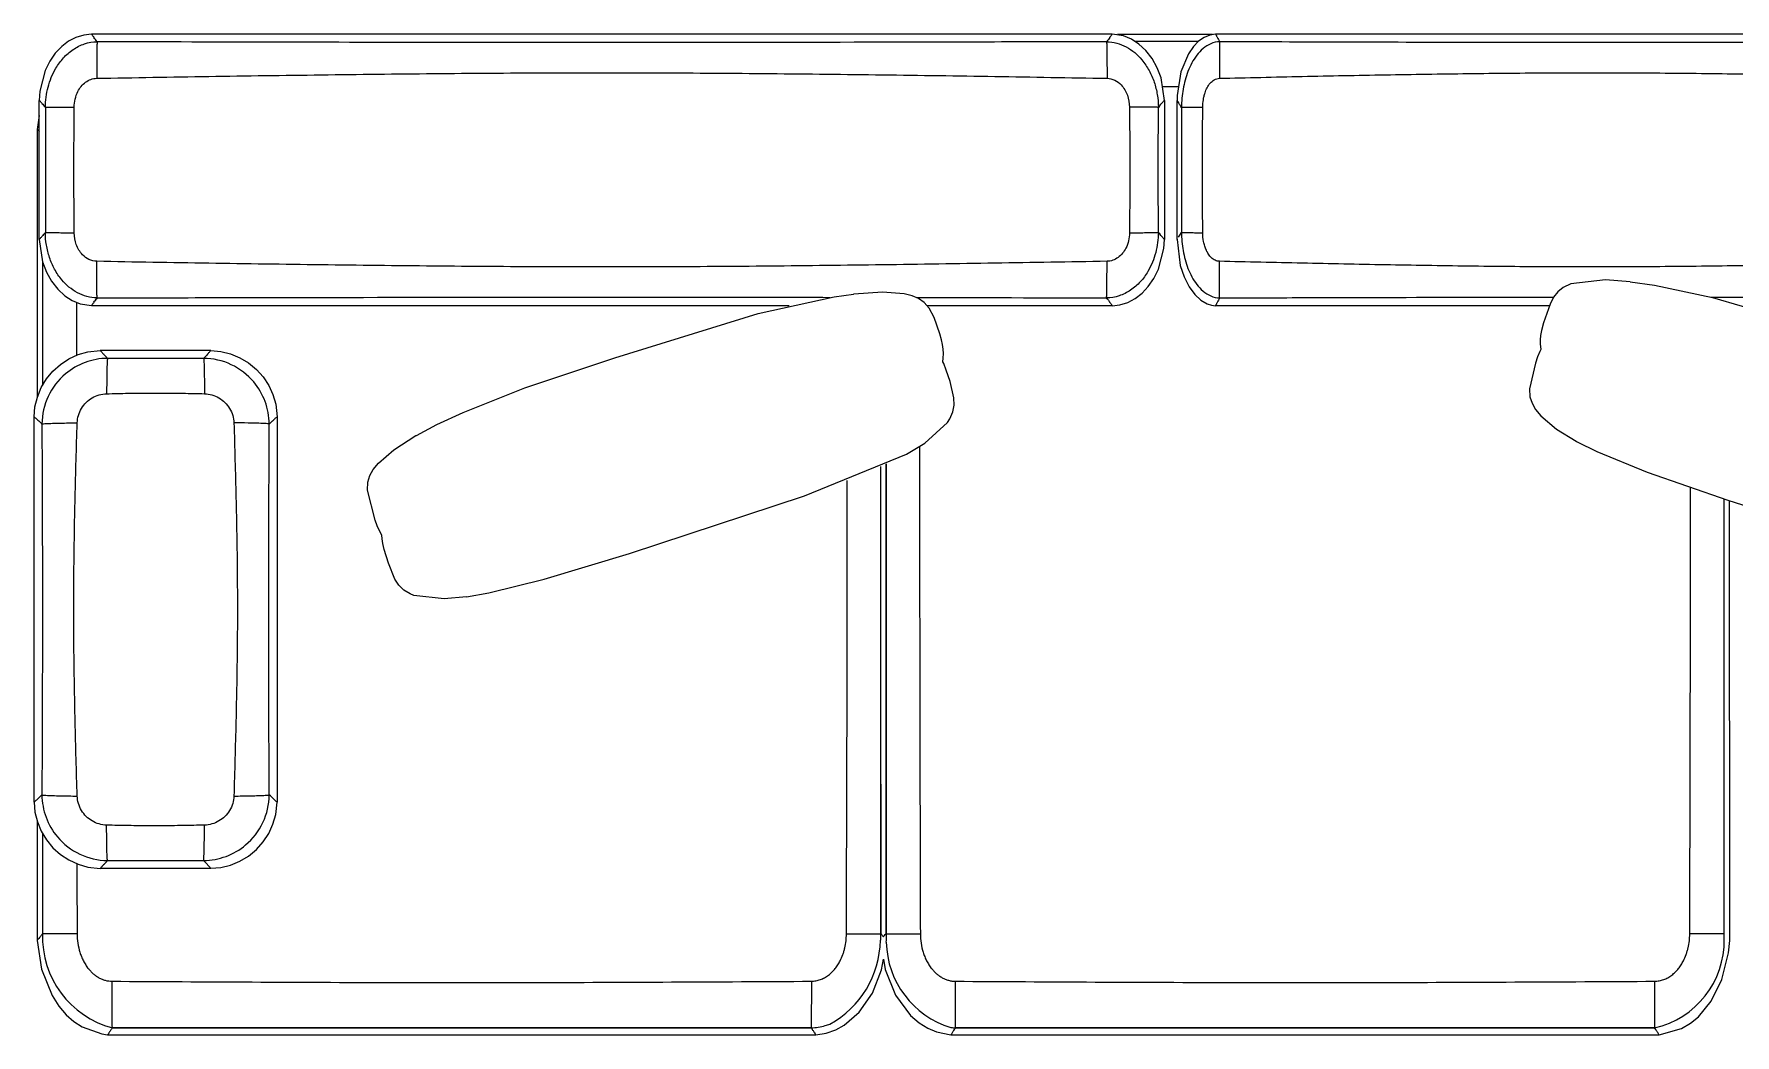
# Model space of a CAD drawing. Header units: millimetres. Extents: x 20383 to 33325, y -327 to 923.
# Drawn here: x 20383 to 22179, y -160 to 896 of the extents above; entities that cross this region are included whole.
import ezdxf

# ---------------------------------------------------------------- set-up
doc = ezdxf.new("R2010")
doc.units = ezdxf.units.MM

msp = doc.modelspace()

# ---------------------------------------------------------------- linework, layer by layer
for p, q in [((20412.4, 882.8), (20405.7, 875.8)), ((20419.7, 888.4), (20412.4, 882.8)), ((20427.5, 892.5), (20419.7, 888.4)), ((20435.7, 895), (20427.5, 892.5)), ((20444, 896), (20435.7, 895)), ((21521.6, 896), (20444, 896)), ((21533.7, 894.1), (21521.6, 896)), ((21627.5, 895.5), (21527.3, 895.4)), ((21541.9, 890.7), (21533.7, 894.1)), ((21549.9, 885.5), (21541.9, 890.7)), ((21557.3, 878.7), (21549.9, 885.5)), ((21607.4, 882.7), (21602.2, 875.1)), ((21612.9, 888.4), (21607.4, 882.7)), ((21618.7, 892.5), (21612.9, 888.4)), ((21624.7, 895), (21618.7, 892.5)), ((21630.8, 896), (21624.7, 895)), ((22426.9, 896), (21630.8, 896)), ((20399.9, 867.4), (20395.1, 857.7)), ((20405.7, 875.8), (20399.9, 867.4)), ((21563.8, 870.3), (21557.3, 878.7)), ((21569.2, 860.5), (21563.8, 870.3)), ((21602.2, 875.1), (21594.3, 856)), ((20395.1, 857.7), (20389.4, 835.6)), ((21573.3, 849.7), (21569.2, 860.5)), ((21576.8, 826), (21573.3, 849.7)), ((21594.3, 856), (21590.2, 831)), ((20389.4, 835.6), (20388.8, 826)), ((21590.2, 831), (21590.1, 826)), ((20388.8, 810), (20386.7, 797.8)), ((20388.8, 679.3), (20388.8, 826)), ((21576.8, 826), (21576.8, 679.3)), ((21590.1, 679.3), (21590.1, 826)), ((20386.6, 795.7), (20386.5, 512.2)), ((20386.7, 797.8), (20386.6, 795.7)), ((21591.6, 681.6), (21593, 683.8)), ((21593, 683.8), (21594.8, 686.7)), ((20388.8, 679.3), (20392.3, 655.7)), ((21570.4, 647.7), (21576.1, 669.7)), ((21576.1, 669.7), (21576.8, 679.3)), ((21590.1, 679.4), (21590.5, 680)), ((21590.1, 679.3), (21590.1, 679.4)), ((21590.1, 679.3), (21593.6, 651.8)), ((20392.3, 655.7), (20396.4, 644.8)), ((21565.6, 638), (21570.4, 647.7)), ((21593.6, 651.8), (21597.6, 639.6)), ((20396.4, 644.8), (20401.8, 635)), ((20401.8, 635), (20408.3, 626.6)), ((21553.2, 622.5), (21559.8, 629.6)), ((21559.8, 629.6), (21565.6, 638)), ((21597.6, 639.6), (21602.8, 629.2)), ((21602.8, 629.2), (21608.8, 621)), ((22005.8, 632.4), (21997.9, 628.6)), ((22042.4, 636.5), (22005.8, 632.4)), ((22068.5, 634.6), (22042.4, 636.5)), ((22068.5, 634.6), (22094.4, 630.9)), ((22094.4, 630.9), (22155.5, 617.8)), ((20408.3, 626.6), (20415.6, 619.8)), ((20415.6, 619.8), (20423.6, 614.7)), ((20423.6, 614.7), (20431.9, 611.3)), ((20431.9, 611.3), (20444, 609.4)), ((21147.8, 601.1), (21228.2, 618.8)), ((21228.2, 618.8), (21248.6, 621.6)), ((21248.9, 621.6), (21248.6, 621.6)), ((21279.2, 623.6), (21248.9, 621.6)), ((21301.9, 621.8), (21279.2, 623.6)), ((21310.4, 619.7), (21301.9, 621.8)), ((21317.2, 616.7), (21310.4, 619.7)), ((21323.1, 612.6), (21317.2, 616.7)), ((21328.3, 606.6), (21323.1, 612.6)), ((21529.9, 610.3), (21538.1, 612.8)), ((21538.1, 612.8), (21545.9, 616.9)), ((21545.9, 616.9), (21553.2, 622.5)), ((21608.8, 621), (21615.4, 615)), ((21615.4, 615), (21621.9, 611.3)), ((21621.9, 611.3), (21626.5, 609.9)), ((21984, 610.9), (21977.1, 591.1)), ((21987.8, 618.2), (21984, 610.9)), ((21992.3, 623.9), (21987.8, 618.2)), ((21997.9, 628.6), (21992.3, 623.9)), ((22155.5, 617.8), (22230.5, 596.2)), ((21180.4, 609.3), (20444, 609.3)), ((20996.6, 554.4), (21147.8, 601.1)), ((21521.6, 609.3), (21326.2, 609.3)), ((21333.6, 596.9), (21328.3, 606.6)), ((21339.6, 579.4), (21333.6, 596.9)), ((21521.6, 609.3), (21529.9, 610.3)), ((21626.5, 609.9), (21630.8, 609.3)), ((21983.3, 609.3), (21630.8, 609.3)), ((21341.3, 573.4), (21339.6, 579.4)), ((21974, 577.9), (21973.6, 573.2)), ((21975, 583.2), (21974, 577.9)), ((21977.1, 591.1), (21975, 583.2)), ((20420, 553.1), (20429.8, 557.6)), ((20429.8, 557.6), (20440, 560.5)), ((20440, 560.5), (20453.2, 562)), ((20569.9, 562), (20453.2, 562)), ((20569.9, 562), (20580.4, 561)), ((20580.4, 561), (20590.8, 558.5)), ((20590.8, 558.5), (20600.6, 554.4)), ((21342.5, 568.3), (21341.3, 573.4)), ((21343.2, 563.4), (21342.5, 568.3)), ((21343.5, 558.7), (21343.2, 563.4)), ((21343.3, 553.9), (21343.5, 558.7)), ((21973.1, 560.8), (21970.9, 555.3)), ((21974.3, 563.2), (21973.1, 560.8)), ((21973.6, 573.2), (21973.6, 568.9)), ((21973.6, 568.9), (21974.3, 563.2)), ((20396.3, 531.9), (20403.1, 540.2)), ((20403.1, 540.2), (20411.1, 547.3)), ((20411.1, 547.3), (20420, 553.1)), ((20600.6, 554.4), (20609.8, 548.9)), ((20609.8, 548.9), (20618.1, 542.1)), ((20618.1, 542.1), (20625.1, 534.1)), ((20901.6, 522.5), (20996.6, 554.4)), ((21342.8, 550.1), (21343.3, 553.9)), ((21343.8, 548.2), (21342.8, 550.1)), ((21346.5, 541.2), (21343.8, 548.2)), ((21350.5, 529.4), (21346.5, 541.2)), ((21968.6, 548.5), (21962.2, 521.4)), ((21970.9, 555.3), (21968.6, 548.5)), ((20386.7, 512.9), (20390.8, 522.8)), ((20390.8, 522.8), (20396.3, 531.9)), ((20625.1, 534.1), (20631, 525.2)), ((20631, 525.2), (20635.5, 515.4)), ((20836.4, 496.7), (20901.6, 522.5)), ((21354.6, 512), (21350.5, 529.4)), ((21962.2, 521.4), (21962.8, 513.2)), ((20384.2, 502.5), (20386.7, 512.9)), ((20635.5, 515.4), (20638.4, 505.2)), ((20638.4, 505.2), (20639.9, 492)), ((21353.5, 497.3), (21354.8, 504.4)), ((21354.8, 504.4), (21354.6, 512)), ((21962.8, 513.2), (21965, 506.3)), ((21965, 506.3), (21968.7, 499.8)), ((20383.2, 492), (20384.2, 502.5)), ((20383.2, 85.3), (20383.2, 492)), ((20639.9, 492), (20639.9, 85.3)), ((20808.7, 483.9), (20836.4, 496.7)), ((21323.8, 464.3), (21347.8, 486.1)), ((21347.8, 486.1), (21350.3, 489.9)), ((21350.3, 489.9), (21353.5, 497.3)), ((21968.7, 499.8), (21974.2, 493.1)), ((21974.2, 493.1), (21990.7, 479.1)), ((20763.1, 457.3), (20786.5, 472.2)), ((20786.5, 472.2), (20786.9, 472.4)), ((20786.9, 472.4), (20808.7, 483.9)), ((21990.7, 479.1), (22011.7, 466.2)), ((20746.8, 443.1), (20763.1, 457.3)), ((21196.8, 408.5), (21304.3, 452.7)), ((21304.3, 452.7), (21323.8, 464.3)), ((22011.7, 466.2), (22012.8, 465.7)), ((22012.8, 465.7), (22033.4, 455.4)), ((22033.4, 455.4), (22086.4, 433.7)), ((20737.9, 430), (20741.4, 436.4)), ((20741.4, 436.4), (20746.8, 443.1)), ((21276.9, 439.4), (21276.9, -50.8)), ((21283.2, -60.6), (21283.3, 442.3)), ((22086.4, 433.7), (22171.7, 404)), ((20735.2, 414.7), (20735.8, 423)), ((20743.4, 382.9), (20735.2, 414.7)), ((20735.8, 423), (20737.9, 430)), ((21012, 347.8), (21196.8, 408.5)), ((22171.7, 404), (22344, 348.6)), ((22173.7, -60.7), (22173.6, 403.4)), ((20745.7, 376.9), (20743.4, 382.9)), ((20748, 371.7), (20745.7, 376.9)), ((20750.6, 366.9), (20748, 371.7)), ((20750.9, 363.2), (20750.6, 366.9)), ((20751.6, 358.1), (20750.9, 363.2)), ((20753.1, 351.9), (20751.6, 358.1)), ((20757.5, 337.4), (20753.1, 351.9)), ((20922, 320.5), (21012, 347.8)), ((20764.3, 320.6), (20757.5, 337.4)), ((20768.5, 314.2), (20764.3, 320.6)), ((20773.6, 309.1), (20768.5, 314.2)), ((20780.3, 305), (20773.6, 309.1)), ((20839.9, 302), (20863.5, 306.1)), ((20863.5, 306.1), (20922, 320.5)), ((20784.3, 303.4), (20780.3, 305)), ((20816.2, 299.8), (20784.3, 303.4)), ((20839.9, 302), (20816.2, 299.8)), ((20383.2, 85.3), (20384.2, 74.8)), ((20384.2, 74.8), (20386.7, 64.4)), ((20635.5, 61.9), (20638.4, 72.1)), ((20638.4, 72.1), (20639.9, 85.3)), ((20386.4, 65.9), (20386.4, -51.2)), ((20386.7, 64.4), (20390.8, 54.6)), ((20390.8, 54.6), (20396.3, 45.4)), ((20631, 52.2), (20635.5, 61.9)), ((20396.3, 45.4), (20403.1, 37.1)), ((20403.1, 37.1), (20411.1, 30.1)), ((20618.1, 35.3), (20625.1, 43.2)), ((20625.1, 43.2), (20631, 52.2)), ((20411.1, 30.1), (20420, 24.2)), ((20420, 24.2), (20429.8, 19.7)), ((20429.8, 19.7), (20440, 16.8)), ((20580.4, 16.3), (20590.8, 18.8)), ((20590.8, 18.8), (20600.6, 22.9)), ((20600.6, 22.9), (20609.8, 28.4)), ((20609.8, 28.4), (20618.1, 35.3)), ((20440, 16.8), (20453.2, 15.3)), ((20569.9, 15.3), (20453.2, 15.3)), ((20569.9, 15.4), (20580.4, 16.3)), ((20386.4, -51.2), (20386.4, -60.7)), ((21276.9, -50.8), (21276.9, -60.6)), ((20386.4, -60.7), (20391.2, -91.1)), ((21283.1, -62.5), (21283.2, -60.6)), ((22172.5, -73.9), (22173.7, -60.7)), ((21278.2, -91.6), (21280.1, -80.4)), ((21280.1, -80.4), (21281.8, -91.3)), ((22165.4, -102.1), (22172.5, -73.9)), ((20391.2, -91.1), (20402.3, -118.7)), ((21268.4, -116.5), (21278.2, -91.6)), ((21281.8, -91.3), (21292.9, -118.6)), ((22154.2, -124.9), (22165.4, -102.1)), ((20402.3, -118.7), (20409.5, -130.2)), ((21254.6, -136.5), (21268.4, -116.5)), ((21292.9, -118.6), (21308.8, -139.9)), ((22140.7, -141.5), (22154.2, -124.9)), ((20409.5, -130.2), (20417.2, -139.2)), ((20417.2, -139.2), (20425.4, -146.4)), ((21238.7, -150.2), (21254.6, -136.5)), ((21308.8, -139.9), (21317.7, -147.6)), ((22132.4, -148), (22140.7, -141.5)), ((20425.4, -146.4), (20434.2, -151.9)), ((20434.2, -151.9), (20454.9, -159.4)), ((20454.9, -159.4), (20460.8, -160.5)), ((20460.8, -160.5), (21202.4, -160.4)), ((21202.4, -160.4), (21208.8, -160.4)), ((21208.8, -160.4), (21219.8, -158.5)), ((21219.8, -158.5), (21229.8, -155)), ((21229.8, -155), (21238.7, -150.2)), ((21317.7, -147.6), (21326.9, -153.4)), ((21326.9, -153.4), (21336.1, -157.2)), ((21336.1, -157.2), (21351.3, -160.4)), ((21351.3, -160.4), (22092.8, -160.5)), ((22092.8, -160.5), (22099.3, -160.5)), ((22099.3, -160.5), (22122.7, -153.5)), ((22122.7, -153.5), (22132.4, -148))]:
    msp.add_line(p, q)
for centre, radius, start, end in [((20491.5, -56.9), 99.4, 178.1594, 255.087), ((21174, -58.9), 102.9, 298.7627, 359.0535), ((21379, -60.7), 95.9, 181.0752, 253.2107), ((22073.6, -60.9), 94.4, 282.6696, 0.9376)]:
    msp.add_arc(centre, radius, start, end)
for points, knots in [([(20395.2, 818.6), (20395.3, 825.8), (20397.1, 840.2), (20404.3, 857.9), (20413.9, 871.1), (20424.1, 880.1), (20436.4, 886.3), (20445.3, 887.8), (20449.8, 887.9)], [0, 0, 0, 0, 0.2222222, 0.4444444, 0.5833333, 0.7222222, 0.8611111, 0.9999999, 0.9999999, 0.9999999, 0.9999999]), ([(20444, 895.9), (20444, 896), (20443.9, 896), (20444.2, 895.7), (20444.7, 894.9), (20445.4, 893.9), (20446.1, 893), (20446.4, 892.5), (20446.5, 892.4)], [0.5, 0.5, 0.5, 0.5, 0.5625, 0.625, 0.6875, 0.75, 0.8125, 0.8236269, 0.8236269, 0.8236269, 0.8236269]), ([(20449.8, 887.9), (20449.8, 887.6), (20449.7, 886.8), (20449.7, 884.2), (20449.6, 879.1), (20449.5, 870.6), (20449.4, 860.4), (20449.4, 853), (20449.4, 849.3)], [0, 0, 0, 0, 0.1, 0.2, 0.4, 0.6, 0.8, 1, 1, 1, 1]), ([(21515.8, 887.9), (21476.3, 887.8), (21397.3, 887.6), (21239.4, 887.2), (21042, 887), (20765.6, 887.1), (20568.2, 887.5), (20449.8, 887.9)], [0, 0, 0, 0, 0.111111, 0.222222, 0.444444, 0.666667, 1, 1, 1, 1]), ([(21515.8, 887.9), (21519.4, 887.8), (21526.5, 886.8), (21536.7, 882.8), (21545.6, 876.7), (21553.9, 868.3), (21561, 857.7), (21566.4, 845.3), (21569.6, 832.1), (21570.3, 823.1), (21570.4, 818.6)], [0.0000002, 0.0000002, 0.0000002, 0.0000002, 0.1111111, 0.2222222, 0.3333333, 0.4444444, 0.5833333, 0.7222222, 0.8611111, 1, 1, 1, 1]), ([(21515.8, 887.9), (21515.8, 887.6), (21515.8, 886.8), (21515.9, 884.2), (21516, 879.1), (21516.1, 870.6), (21516.2, 862.1), (21516.2, 854.9), (21516.2, 851.1), (21516.2, 849.3)], [0, 0, 0, 0, 0.1, 0.2, 0.4, 0.6, 0.8, 0.9, 1, 1, 1, 1]), ([(21519.1, 892.4), (21519.1, 892.5), (21519.5, 893), (21520.2, 893.9), (21520.9, 894.9), (21521.4, 895.7), (21521.6, 896), (21521.6, 896), (21521.6, 895.9)], [0.1763695, 0.1763695, 0.1763695, 0.1763695, 0.1875, 0.25, 0.3125, 0.375, 0.4375, 0.5, 0.5, 0.5, 0.5]), ([(21635.1, 887.9), (21631.9, 887.8), (21625.6, 886.3), (21617.3, 881), (21610.7, 873.8), (21605.5, 865.6), (21601.5, 856.7), (21598.5, 847.4), (21596.4, 837.9), (21595.1, 828.3), (21594.8, 821.8), (21594.8, 818.6)], [0.0000002, 0.0000002, 0.0000002, 0.0000002, 0.1111111, 0.2222222, 0.3333333, 0.4444444, 0.5555556, 0.6666667, 0.7777778, 0.8888889, 1, 1, 1, 1]), ([(21630.9, 895.9), (21630.8, 896), (21630.8, 896), (21631, 895.7), (21631.4, 894.9), (21631.9, 893.9), (21632.6, 892.7), (21633.6, 890.7), (21634.5, 889), (21635.1, 887.9)], [0.5, 0.5, 0.5, 0.5, 0.5625, 0.625, 0.6875, 0.75, 0.8125, 0.875, 1, 1, 1, 1]), ([(21635.1, 887.9), (21635.1, 887.6), (21635.1, 886.8), (21635, 884.2), (21635, 879.1), (21634.9, 870.6), (21634.9, 860.4), (21634.8, 853), (21634.8, 849.3)], [0, 0, 0, 0, 0.1, 0.2, 0.4, 0.6, 0.8, 1, 1, 1, 1]), ([(22422.5, 887.9), (22393.4, 887.8), (22335.1, 887.6), (22218.4, 887.2), (22072.6, 887), (21868.4, 887.1), (21722.6, 887.5), (21635.1, 887.9)], [0, 0, 0, 0, 0.111111, 0.222222, 0.444444, 0.666667, 1, 1, 1, 1]), ([(20425.6, 819), (20425.7, 821.8), (20426.3, 827.5), (20429, 834.9), (20432.8, 840.9), (20437.5, 845.4), (20443.1, 848.4), (20447.2, 849.2), (20449.4, 849.3)], [0, 0, 0, 0, 0.2, 0.4, 0.55, 0.7, 0.85, 1, 1, 1, 1]), ([(21516.2, 849.3), (21519, 849.2), (21524.6, 847.8), (21532.6, 841.7), (21538.4, 831.8), (21539.9, 823.2), (21539.9, 819)], [0, 0, 0, 0, 0.2, 0.4, 0.7, 1, 1, 1, 1]), ([(21617.3, 819), (21617.3, 821.5), (21617.6, 825.4), (21618.6, 830.4), (21619.8, 834.7), (21621.8, 839.4), (21624.9, 844.2), (21629.2, 848), (21632.9, 849.2), (21634.8, 849.3)], [0, 0, 0, 0, 0.2, 0.3, 0.4, 0.55, 0.7, 0.85, 1, 1, 1, 1]), ([(20391.7, 822.8), (20391.6, 822.9), (20391.1, 823.4), (20390.4, 824.2), (20389.6, 825.1), (20389, 825.7), (20388.8, 826), (20388.8, 826), (20388.8, 825.9)], [0.1742259, 0.1742259, 0.1742259, 0.1742259, 0.1875, 0.25, 0.3125, 0.375, 0.4375, 0.5, 0.5, 0.5, 0.5]), ([(20395.2, 818.6), (20395.4, 818.6), (20395.9, 818.7), (20397.7, 818.7), (20401.1, 818.8), (20406.4, 818.9), (20411.6, 819), (20415.9, 819), (20420.7, 819), (20424, 819), (20425.6, 819)], [0, 0, 0, 0, 0.1, 0.2, 0.4, 0.6, 0.7, 0.8, 0.9, 1, 1, 1, 1]), ([(20395.2, 818.6), (20395.2, 804), (20395.3, 782), (20395.3, 752.7), (20395.3, 730.7), (20395.3, 712.4), (20395.2, 699.5), (20395.2, 693.1), (20395.2, 689.5), (20395.2, 687.6), (20395.2, 686.7)], [0, 0, 0, 0, 0.333333, 0.5, 0.666667, 0.833333, 0.916667, 0.958333, 0.979167, 1, 1, 1, 1]), ([(20425.6, 686.3), (20425.6, 689.4), (20425.6, 695.8), (20425.5, 708.4), (20425.4, 724.2), (20425.3, 743.2), (20425.3, 762.1), (20425.4, 781.1), (20425.5, 796.9), (20425.6, 809.6), (20425.6, 815.9), (20425.6, 819)], [0, 0, 0, 0, 0.071429, 0.142857, 0.285714, 0.428571, 0.571429, 0.714286, 0.857143, 0.928571, 1, 1, 1, 1]), ([(21570.4, 818.6), (21570.2, 818.6), (21569.6, 818.7), (21567.9, 818.7), (21564.5, 818.8), (21558.2, 818.9), (21549.8, 819), (21543.3, 819), (21539.9, 819)], [0, 0, 0, 0, 0.1, 0.2, 0.4, 0.6, 0.8, 1, 1, 1, 1]), ([(21539.9, 819), (21540, 815.9), (21540, 809.6), (21540.1, 796.9), (21540.2, 781.1), (21540.3, 762.2), (21540.3, 743.2), (21540.2, 724.2), (21540.1, 708.4), (21540, 695.8), (21540, 689.4), (21539.9, 686.3)], [0, 0, 0, 0, 0.071429, 0.142857, 0.285714, 0.428571, 0.571429, 0.714286, 0.857143, 0.928571, 1, 1, 1, 1]), ([(21576.8, 825.9), (21576.8, 826), (21576.8, 826), (21576.5, 825.7), (21576, 825.1), (21575.2, 824.2), (21574.4, 823.4), (21574, 822.9), (21573.9, 822.8)], [0.5, 0.5, 0.5, 0.5, 0.5625, 0.625, 0.6875, 0.75, 0.8125, 0.825774, 0.825774, 0.825774, 0.825774]), ([(21591.2, 824.2), (21591, 824.5), (21590.7, 825.1), (21590.3, 825.7), (21590, 826), (21590.1, 826), (21590.1, 825.9)], [0.255161, 0.255161, 0.255161, 0.255161, 0.3125, 0.375, 0.4375, 0.5, 0.5, 0.5, 0.5]), ([(21594.8, 818.6), (21594.1, 819.8), (21593.1, 821.3), (21592, 823.1), (21591.5, 823.8), (21591.3, 824.2)], [0.0000001, 0.0000001, 0.0000001, 0.0000001, 0.125, 0.1875, 0.25, 0.25, 0.25, 0.25]), ([(21594.8, 818.6), (21595, 818.6), (21595.4, 818.7), (21596.3, 818.7), (21597.7, 818.8), (21599.5, 818.8), (21601.8, 818.9), (21604.4, 818.9), (21607.2, 819), (21610.2, 819), (21613.6, 819), (21616, 819), (21617.3, 819)], [0, 0, 0, 0, 0.1111111, 0.2222222, 0.3333333, 0.4444444, 0.5555556, 0.6666667, 0.75, 0.8333333, 0.9166667, 1, 1, 1, 1]), ([(21617.3, 686.3), (21617.3, 688.7), (21617.2, 693.7), (21617.2, 703.5), (21617.1, 715.8), (21617.1, 730.5), (21617.1, 745.3), (21617.1, 760), (21617.1, 774.8), (21617.1, 789.5), (21617.2, 801.8), (21617.2, 811.7), (21617.3, 816.6), (21617.3, 819)], [0, 0, 0, 0, 0.055556, 0.111111, 0.222222, 0.333333, 0.444444, 0.555556, 0.666667, 0.777778, 0.888889, 0.944444, 1, 1, 1, 1]), ([(20386.6, 795.7), (20386.6, 795.8), (20386.9, 795.4), (20387.9, 794.3), (20388.7, 793.2)], [0.5555556, 0.5555556, 0.5555556, 0.5555556, 0.6666667, 0.8174514, 0.8174514, 0.8174514, 0.8174514]), ([(20388.8, 679.3), (20388.8, 679.3), (20388.8, 679.4), (20389, 679.6), (20389.6, 680.3), (20390.4, 681.1), (20391.2, 682), (20391.6, 682.5), (20391.7, 682.6)], [0.5358207, 0.5358207, 0.5358207, 0.5358207, 0.5625, 0.625, 0.6875, 0.75, 0.8125, 0.8302826, 0.8302826, 0.8302826, 0.8302826]), ([(20449.8, 617.5), (20446.2, 617.5), (20439, 618.5), (20428.9, 622.5), (20419.9, 628.7), (20411.6, 637), (20404.6, 647.6), (20399.2, 660), (20396, 673.2), (20395.2, 682.2), (20395.2, 686.7)], [0.0000001, 0.0000001, 0.0000001, 0.0000001, 0.1111111, 0.2222222, 0.3333333, 0.4444444, 0.5833333, 0.7222222, 0.8611111, 1, 1, 1, 1]), ([(20395.2, 686.7), (20395.4, 686.7), (20395.9, 686.7), (20397.2, 686.6), (20399.1, 686.6), (20402.2, 686.5), (20407.4, 686.4), (20415.7, 686.3), (20422.3, 686.3), (20425.6, 686.3)], [0.0001502, 0.0001502, 0.0001502, 0.0001502, 0.1, 0.2, 0.3, 0.4, 0.6, 0.8, 1, 1, 1, 1]), ([(20449.4, 656.1), (20446.5, 656.1), (20441, 657.5), (20433, 663.6), (20427.1, 673.5), (20425.7, 682.1), (20425.6, 686.3)], [0, 0, 0, 0, 0.2, 0.4, 0.7, 1, 1, 1, 1]), ([(21570.4, 686.7), (21570.3, 679.5), (21568.5, 665.1), (21561.3, 647.4), (21551.7, 634.2), (21541.4, 625.2), (21529.2, 619.1), (21520.3, 617.5), (21515.8, 617.5)], [0, 0, 0, 0, 0.2222222, 0.4444444, 0.5833333, 0.7222222, 0.8611111, 0.9999998, 0.9999998, 0.9999998, 0.9999998]), ([(21539.9, 686.3), (21539.9, 683.5), (21539.3, 677.8), (21536.6, 670.4), (21532.7, 664.5), (21528.1, 660), (21522.5, 656.9), (21518.3, 656.1), (21516.2, 656.1)], [0, 0, 0, 0, 0.2, 0.4, 0.55, 0.7, 0.85, 1, 1, 1, 1]), ([(21539.9, 686.3), (21541.6, 686.3), (21544.9, 686.3), (21551.2, 686.3), (21558.2, 686.4), (21564.5, 686.5), (21568.6, 686.6), (21570, 686.7), (21570.4, 686.7)], [0, 0, 0, 0, 0.1, 0.2, 0.4, 0.6, 0.8, 1, 1, 1, 1]), ([(21573.9, 682.5), (21574, 682.5), (21574.4, 682), (21575.2, 681.1), (21576, 680.3), (21576.5, 679.6), (21576.8, 679.3), (21576.8, 679.3), (21576.8, 679.4)], [0.1740669, 0.1740669, 0.1740669, 0.1740669, 0.1875, 0.25, 0.3125, 0.375, 0.4375, 0.5, 0.5, 0.5, 0.5]), ([(21594.8, 686.7), (21595, 686.7), (21595.4, 686.7), (21596.3, 686.6), (21597.7, 686.6), (21599.5, 686.5), (21601.8, 686.5), (21604.4, 686.4), (21607.2, 686.4), (21610.2, 686.3), (21613.6, 686.3), (21616, 686.3), (21617.3, 686.3)], [0, 0, 0, 0, 0.1111111, 0.2222222, 0.3333333, 0.4444444, 0.5555556, 0.6666667, 0.75, 0.8333333, 0.9166667, 1, 1, 1, 1]), ([(21594.8, 686.7), (21594.8, 683.5), (21595.1, 677), (21596.4, 667.4), (21598.5, 657.9), (21601.5, 648.6), (21605.5, 639.8), (21610.7, 631.5), (21617.3, 624.4), (21625.6, 619), (21631.9, 617.5), (21635.1, 617.5)], [0, 0, 0, 0, 0.1111111, 0.2222222, 0.3333333, 0.4444444, 0.5555556, 0.6666667, 0.7777778, 0.8888889, 0.9999998, 0.9999998, 0.9999998, 0.9999998]), ([(21634.8, 656.1), (21633.2, 656.1), (21630.9, 656.7), (21628.2, 658.3), (21625.8, 660.4), (21623.8, 662.9), (21622.2, 665.6), (21620.7, 668.4), (21619.3, 672.2), (21617.8, 678.4), (21617.3, 683.2), (21617.3, 686.3)], [0, 0, 0, 0, 0.125, 0.1875, 0.25, 0.375, 0.4375, 0.5, 0.625, 0.75, 1, 1, 1, 1]), ([(20449.8, 617.5), (20449.8, 617.7), (20449.7, 618.5), (20449.7, 621.2), (20449.6, 626.2), (20449.5, 634.7), (20449.4, 643.2), (20449.4, 650.5), (20449.4, 654.2), (20449.4, 656.1)], [0.0001339, 0.0001339, 0.0001339, 0.0001339, 0.1, 0.2, 0.4, 0.6, 0.8, 0.9, 1, 1, 1, 1]), ([(21515.8, 617.5), (21515.8, 617.7), (21515.8, 618.5), (21515.9, 621.2), (21516, 626.2), (21516.1, 634.7), (21516.2, 644.9), (21516.2, 652.3), (21516.2, 656.1)], [0, 0, 0, 0, 0.1, 0.2, 0.4, 0.6, 0.8, 1, 1, 1, 1]), ([(21635.1, 617.5), (21635.1, 617.7), (21635.1, 618.5), (21635, 621.2), (21635, 626.2), (21634.9, 634.7), (21634.9, 644.9), (21634.8, 652.3), (21634.8, 656.1)], [0, 0, 0, 0, 0.1, 0.2, 0.4, 0.6, 0.8, 1, 1, 1, 1]), ([(20428.2, 612.6), (20428.2, 609), (20428.1, 590.4), (20428.1, 571.9), (20428.1, 556.9)], [0.20948723, 0.20948723, 0.20948723, 0.20948723, 0.22222222, 0.27561674, 0.27561674, 0.27561674, 0.27561674]), ([(20446.6, 613), (20446.5, 612.9), (20446.1, 612.4), (20445.4, 611.4), (20444.7, 610.4), (20444.2, 609.7), (20444, 609.4), (20444, 609.3), (20444, 609.3)], [0.171887, 0.171887, 0.171887, 0.171887, 0.1875, 0.25, 0.3125, 0.375, 0.4375, 0.4643254, 0.4643254, 0.4643254, 0.4643254]), ([(20449.8, 617.5), (20489.3, 617.6), (20568.2, 617.8), (20726.2, 618.1), (20923.6, 618.4), (21102.6, 618.3), (21202.7, 618.1), (21223.9, 618.1)], [0, 0, 0, 0, 0.1111111, 0.2222222, 0.4444444, 0.6666667, 0.7261606, 0.7261606, 0.7261606, 0.7261606]), ([(21521.6, 609.3), (21521.6, 609.3), (21521.6, 609.4), (21521.4, 609.7), (21520.9, 610.4), (21520.2, 611.4), (21519.5, 612.3), (21519.1, 612.9), (21519.1, 612.9)], [0.5354919, 0.5354919, 0.5354919, 0.5354919, 0.5625, 0.625, 0.6875, 0.75, 0.8125, 0.8237361, 0.8237361, 0.8237361, 0.8237361]), ([(21635.1, 617.5), (21634.5, 616.3), (21633.6, 614.6), (21632.6, 612.7), (21631.9, 611.4), (21631.4, 610.4), (21631, 609.7), (21630.8, 609.4), (21630.8, 609.3), (21630.8, 609.3)], [0, 0, 0, 0, 0.125, 0.1875, 0.25, 0.3125, 0.375, 0.4375, 0.4645081, 0.4645081, 0.4645081, 0.4645081]), ([(21635.1, 617.5), (21664.3, 617.6), (21722.6, 617.8), (21839.3, 618.1), (21927.7, 618.3), (21986.9, 618.3), (21987.8, 618.3)], [0, 0, 0, 0, 0.1111111, 0.2222222, 0.4444444, 0.4479355, 0.4479355, 0.4479355, 0.4479355]), ([(22153.7, 618.2), (22155.8, 618.2), (22245.5, 618.1), (22335.1, 617.8), (22422.6, 617.5)], [0.6585679, 0.6585679, 0.6585679, 0.6585679, 0.6666667, 1, 1, 1, 1]), ([(20453.2, 561.9), (20453.2, 562), (20453.2, 562), (20453.5, 561.6), (20454.2, 560.9), (20455.1, 559.8), (20455.9, 558.9), (20456.5, 558.3), (20456.6, 558.1)], [0.5, 0.5, 0.5, 0.5, 0.5625, 0.625, 0.6875, 0.75, 0.8125, 0.831136, 0.831136, 0.831136, 0.831136]), ([(20566.5, 558.1), (20566.6, 558.3), (20567.1, 558.9), (20568, 559.8), (20568.9, 560.9), (20569.5, 561.6), (20569.9, 562), (20569.9, 562), (20569.8, 561.9)], [0.168864, 0.168864, 0.168864, 0.168864, 0.1875, 0.25, 0.3125, 0.375, 0.4375, 0.5, 0.5, 0.5, 0.5]), ([(20460.7, 553.7), (20452.7, 553.6), (20436.7, 550.7), (20413.8, 537.3), (20396.2, 514.5), (20391.6, 494.5), (20391.5, 484.4)], [0, 0, 0, 0, 0.2222222, 0.4444444, 0.7222222, 0.9999998, 0.9999998, 0.9999998, 0.9999998]), ([(20460.7, 553.7), (20460.7, 553.3), (20460.6, 552), (20460.3, 547.8), (20460.1, 540.1), (20459.9, 529), (20459.9, 520.6), (20459.8, 516.4)], [0, 0, 0, 0, 0.1111111, 0.2222222, 0.4444444, 0.7222222, 1, 1, 1, 1]), ([(20631.5, 484.4), (20631.5, 492.5), (20628.5, 508.5), (20615.2, 531.4), (20592.4, 549), (20572.4, 553.6), (20562.3, 553.7)], [0.0000002, 0.0000002, 0.0000002, 0.0000002, 0.2222222, 0.4444444, 0.7222222, 1, 1, 1, 1]), ([(20562.3, 553.7), (20562.4, 553.3), (20562.5, 552.2), (20562.7, 548.6), (20562.9, 542.6), (20563, 534.3), (20563.2, 525.4), (20563.2, 519.4), (20563.2, 516.4)], [0, 0, 0, 0, 0.1, 0.2, 0.4, 0.6, 0.8, 1, 1, 1, 1]), ([(20459.8, 516.4), (20463.7, 516.4), (20471.3, 516.5), (20482.8, 516.9), (20494.3, 517), (20509.6, 517.1), (20524.9, 517), (20540.2, 516.8), (20551.7, 516.7), (20559.4, 516.5), (20563.2, 516.4)], [0, 0, 0, 0, 0.111111, 0.222222, 0.333333, 0.444444, 0.666667, 0.777778, 0.888889, 1, 1, 1, 1]), ([(20387.1, 488.6), (20387, 488.7), (20386.3, 489.2), (20385.4, 490.1), (20384.3, 491), (20383.6, 491.7), (20383.2, 492), (20383.2, 492), (20383.2, 492)], [0.1688823, 0.1688823, 0.1688823, 0.1688823, 0.1875, 0.25, 0.3125, 0.375, 0.4375, 0.4678414, 0.4678414, 0.4678414, 0.4678414]), ([(20391.5, 484.4), (20391.9, 484.5), (20393.1, 484.7), (20396.6, 484.9), (20402.6, 485.2), (20410.9, 485.4), (20419.7, 485.5), (20425.8, 485.6), (20428.8, 485.6)], [0, 0, 0, 0, 0.1, 0.2, 0.4, 0.6, 0.8, 1, 1, 1, 1]), ([(20428.8, 91.7), (20428.4, 104.8), (20427.6, 131), (20426.3, 183.5), (20425.1, 249.2), (20425.1, 328.2), (20426.5, 407), (20428, 459.4), (20428.8, 485.6)], [0, 0, 0, 0, 0.1, 0.2, 0.4, 0.6, 0.8, 1, 1, 1, 1]), ([(20631.5, 484.4), (20631.1, 484.5), (20629.8, 484.7), (20625.7, 485), (20618.7, 485.2), (20607.7, 485.5), (20599.3, 485.6), (20594.3, 485.6)], [0, 0, 0, 0, 0.111111, 0.222222, 0.444444, 0.666667, 1, 1, 1, 1]), ([(20594.3, 485.6), (20594.7, 472.5), (20595.4, 446.3), (20596.8, 393.9), (20598, 328.1), (20598, 249.2), (20596.5, 170.3), (20595, 117.9), (20594.3, 91.7)], [0, 0, 0, 0, 0.1, 0.2, 0.4, 0.6, 0.8, 1, 1, 1, 1]), ([(20639.8, 492), (20639.9, 492), (20639.9, 492), (20639.5, 491.7), (20638.7, 491), (20637.7, 490.1), (20636.7, 489.2), (20636.1, 488.7), (20636, 488.6)], [0.5, 0.5, 0.5, 0.5, 0.5625, 0.625, 0.6875, 0.75, 0.8125, 0.8311176, 0.8311176, 0.8311176, 0.8311176]), ([(21318.3, 460.8), (21318.3, 445.3), (21318.3, 367.5), (21318.4, 195.9), (21318.8, 39.8), (21319.1, -53.9)], [0.3895914, 0.3895914, 0.3895914, 0.3895914, 0.4444444, 0.6666667, 1, 1, 1, 1]), ([(21277.6, -53.7), (21277.6, 8.7), (21277.5, 133.6), (21277.5, 298), (21277.5, 400.1), (21277.5, 439.7)], [0, 0, 0, 0, 0.2222222, 0.4444444, 0.5854198, 0.5854198, 0.5854198, 0.5854198]), ([(21282.6, 442), (21282.6, 432.8), (21282.7, 361.2), (21282.6, 196), (21282.6, 39.9), (21282.6, -53.7)], [0.4118077, 0.4118077, 0.4118077, 0.4118077, 0.4444444, 0.6666667, 1, 1, 1, 1]), ([(21241, -53.9), (21241.1, -22.7), (21241.3, 39.8), (21241.6, 133.5), (21241.8, 227.1), (21241.9, 324.3), (21241.9, 390.2), (21241.8, 424.9)], [0, 0, 0, 0, 0.1111111, 0.2222222, 0.3333333, 0.4444444, 0.5679301, 0.5679301, 0.5679301, 0.5679301]), ([(22131.5, -53.9), (22131.6, -22.7), (22131.8, 39.8), (22132, 133.5), (22132.2, 227.1), (22132.3, 321.8), (22132.3, 385.1), (22132.3, 417.3)], [0, 0, 0, 0, 0.1111111, 0.2222222, 0.3333333, 0.4444444, 0.5588625, 0.5588625, 0.5588625, 0.5588625]), ([(22168, -55.1), (22168, 102.4), (22167.9, 239.8), (22167.9, 377.1), (22167.9, 405.3)], [0.055675, 0.055675, 0.055675, 0.055675, 0.4444444, 0.5446163, 0.5446163, 0.5446163, 0.5446163]), ([(20391.5, 92.9), (20391.9, 92.8), (20393.1, 92.7), (20396.6, 92.4), (20402.6, 92.2), (20410.9, 91.9), (20419.7, 91.8), (20425.8, 91.7), (20428.8, 91.7)], [0, 0, 0, 0, 0.1, 0.2, 0.4, 0.6, 0.8, 1, 1, 1, 1]), ([(20391.5, 92.9), (20391.6, 84.9), (20394.6, 68.8), (20407.9, 45.9), (20430.7, 28.3), (20450.7, 23.7), (20460.7, 23.6)], [0, 0, 0, 0, 0.222222, 0.444444, 0.722222, 1, 1, 1, 1]), ([(20562.3, 23.6), (20570.4, 23.7), (20586.4, 26.7), (20609.3, 40), (20626.9, 62.8), (20631.5, 82.9), (20631.5, 92.9)], [0, 0, 0, 0, 0.222222, 0.444444, 0.722222, 1, 1, 1, 1]), ([(20594.3, 91.7), (20597.3, 91.7), (20603.3, 91.8), (20612.1, 91.9), (20620.4, 92.2), (20626.5, 92.4), (20630, 92.7), (20631.1, 92.8), (20631.5, 92.9)], [0, 0, 0, 0, 0.2, 0.4, 0.6, 0.8, 0.9, 1, 1, 1, 1]), ([(20383.2, 85.3), (20383.2, 85.3), (20383.2, 85.4), (20383.6, 85.6), (20384.3, 86.3), (20385.4, 87.2), (20386.4, 88.1), (20386.9, 88.6), (20387.1, 88.8)], [0.5321583, 0.5321583, 0.5321583, 0.5321583, 0.5625, 0.625, 0.6875, 0.75, 0.8125, 0.8311176, 0.8311176, 0.8311176, 0.8311176]), ([(20636, 88.8), (20636.1, 88.7), (20636.7, 88.1), (20637.7, 87.2), (20638.7, 86.3), (20639.5, 85.6), (20639.9, 85.3), (20639.9, 85.3), (20639.8, 85.4)], [0.1687239, 0.1687239, 0.1687239, 0.1687239, 0.1875, 0.25, 0.3125, 0.375, 0.4375, 0.5, 0.5, 0.5, 0.5]), ([(20460.7, 23.6), (20460.7, 24.1), (20460.6, 25.4), (20460.3, 29.5), (20460.1, 37.2), (20459.9, 48.4), (20459.9, 56.8), (20459.8, 61)], [0, 0, 0, 0, 0.111111, 0.222222, 0.444444, 0.722222, 1, 1, 1, 1]), ([(20563.2, 61), (20559.4, 60.9), (20551.8, 60.8), (20540.3, 60.5), (20528.8, 60.4), (20513.5, 60.2), (20498.2, 60.3), (20482.8, 60.5), (20471.3, 60.7), (20463.7, 60.9), (20459.8, 61)], [0, 0, 0, 0, 0.111111, 0.222222, 0.333333, 0.444444, 0.666667, 0.777778, 0.888889, 1, 1, 1, 1]), ([(20562.3, 23.6), (20562.4, 24.1), (20562.5, 25.4), (20562.7, 29.5), (20562.9, 37.2), (20563.1, 48.4), (20563.2, 56.8), (20563.2, 61)], [0, 0, 0, 0, 0.1111111, 0.2222222, 0.4444444, 0.7222222, 1, 1, 1, 1]), ([(20456.6, 19.2), (20456.5, 19.1), (20455.9, 18.5), (20455.1, 17.5), (20454.2, 16.4), (20453.5, 15.7), (20453.3, 15.4), (20453.2, 15.3), (20453.2, 15.3)], [0.168864, 0.168864, 0.168864, 0.168864, 0.1875, 0.25, 0.3125, 0.375, 0.4375, 0.4674856, 0.4674856, 0.4674856, 0.4674856]), ([(20569.9, 15.3), (20569.9, 15.3), (20569.8, 15.4), (20569.5, 15.7), (20568.9, 16.4), (20568, 17.5), (20567.1, 18.5), (20566.6, 19.1), (20566.5, 19.2)], [0.5327028, 0.5327028, 0.5327028, 0.5327028, 0.5625, 0.625, 0.6875, 0.75, 0.8125, 0.8312927, 0.8312927, 0.8312927, 0.8312927]), ([(20392.1, -53.7), (20391.3, -54.7), (20389.9, -56.5), (20387.5, -59.4), (20386.5, -60.6), (20386.4, -60.7), (20386.4, -60.7)], [0, 0, 0, 0, 0.1111111, 0.2222222, 0.4444444, 0.4778231, 0.4778231, 0.4778231, 0.4778231]), ([(20428.7, -53.9), (20426.3, -53.9), (20421.6, -53.9), (20414.9, -53.9), (20409, -53.9), (20404.1, -53.9), (20400.2, -53.8), (20394.9, -53.8), (20392.5, -53.7), (20392.1, -53.7)], [0, 0, 0, 0, 0.111111, 0.222222, 0.333333, 0.444444, 0.555556, 0.666667, 1, 1, 1, 1]), ([(21241, -53.9), (21245.7, -53.9), (21252.9, -53.9), (21260.7, -53.9), (21266, -53.9), (21270.5, -53.8), (21274.1, -53.8), (21276.6, -53.7), (21277.4, -53.7), (21277.6, -53.7)], [0, 0, 0, 0, 0.222222, 0.333333, 0.444444, 0.583333, 0.722222, 0.861111, 1, 1, 1, 1]), ([(21277.6, -53.7), (21278.4, -54.7), (21279.2, -55.7), (21280, -56.7), (21280.1, -56.8)], [0, 0, 0, 0, 0.1111111, 0.1306683, 0.1306683, 0.1306683, 0.1306683]), ([(21282.6, -53.7), (21282.8, -53.7), (21284.1, -53.8), (21287.4, -53.8), (21290.9, -53.8), (21295.6, -53.9), (21301.1, -53.9), (21306.2, -53.9), (21311.7, -53.9), (21316.2, -53.9), (21319.1, -53.9)], [0, 0, 0, 0, 0.222222, 0.333333, 0.444444, 0.583333, 0.722222, 0.791667, 0.861111, 1, 1, 1, 1]), ([(22168, -53.7), (22167.9, -53.7), (22167.3, -53.7), (22165.6, -53.8), (22163.1, -53.8), (22160, -53.8), (22156, -53.9), (22151.6, -53.9), (22146.8, -53.9), (22141.9, -53.9), (22136.8, -53.9), (22133.2, -53.9), (22131.5, -53.9)], [0, 0, 0, 0, 0.111111, 0.222222, 0.333333, 0.444444, 0.555556, 0.666667, 0.75, 0.833333, 0.916667, 1, 1, 1, 1]), ([(20428.7, -53.9), (20428.7, -57.2), (20429.2, -63.7), (20431, -71.7), (20433.2, -77.8), (20435.2, -82.3), (20437.3, -85.8), (20439.1, -88.6), (20440.8, -90.8), (20443, -93.3), (20445.2, -95.4), (20447.1, -97), (20449, -98.4), (20451.7, -100.1), (20454.4, -101.4), (20456.7, -102.3), (20460.2, -103.3), (20463.2, -103.7), (20465.7, -103.8)], [0, 0, 0, 0, 0.142857, 0.285714, 0.357143, 0.428571, 0.5, 0.535714, 0.571429, 0.625, 0.678571, 0.705357, 0.732143, 0.785714, 0.839286, 0.866071, 0.892857, 1, 1, 1, 1]), ([(21204, -103.8), (21205.6, -103.8), (21208.1, -103.5), (21211.3, -102.8), (21214.3, -101.9), (21217.3, -100.5), (21220.1, -98.8), (21222.1, -97.4), (21224, -95.8), (21225.8, -94.2), (21227.5, -92.4), (21229.1, -90.5), (21230.6, -88.6), (21232, -86.5), (21233.2, -84.4), (21235.2, -80.8), (21237, -76.7), (21238.5, -72.1), (21240.3, -64.9), (21241, -58.8), (21241, -53.9)], [0, 0, 0, 0, 0.071429, 0.107143, 0.142857, 0.214286, 0.25, 0.285714, 0.321429, 0.357143, 0.392857, 0.428571, 0.464286, 0.5, 0.535714, 0.571429, 0.678571, 0.732143, 0.785714, 1, 1, 1, 1]), ([(21319.1, -53.9), (21319.1, -57.2), (21319.6, -63.7), (21321.4, -71.7), (21323.6, -77.8), (21325.7, -82.3), (21327.7, -85.8), (21329.6, -88.6), (21331.3, -90.8), (21333.4, -93.3), (21335.7, -95.4), (21337.6, -97), (21339.5, -98.4), (21342.1, -100.1), (21344.9, -101.5), (21347.1, -102.3), (21349.5, -103), (21352.4, -103.6), (21354.9, -103.8), (21356.2, -103.8)], [0, 0, 0, 0, 0.142857, 0.285714, 0.357143, 0.428571, 0.5, 0.535714, 0.571429, 0.625, 0.678571, 0.705357, 0.732143, 0.785714, 0.839286, 0.866071, 0.892857, 0.946429, 1, 1, 1, 1]), ([(22094.4, -103.8), (22096.1, -103.7), (22098.6, -103.5), (22101.7, -102.8), (22104.8, -101.9), (22107.8, -100.5), (22110.6, -98.7), (22112.6, -97.3), (22114.5, -95.8), (22116.3, -94.1), (22118, -92.3), (22119.6, -90.5), (22121, -88.6), (22122.4, -86.5), (22123.7, -84.4), (22125.6, -80.8), (22127.4, -76.7), (22128.9, -72), (22130.8, -64.9), (22131.5, -58.8), (22131.5, -53.9)], [0, 0, 0, 0, 0.071429, 0.107143, 0.142857, 0.214286, 0.25, 0.285714, 0.321429, 0.357143, 0.392857, 0.428571, 0.464286, 0.5, 0.535714, 0.571429, 0.678571, 0.732143, 0.785714, 1, 1, 1, 1]), ([(20465.9, -153), (20465.9, -152.3), (20465.8, -149.4), (20465.8, -139.8), (20465.7, -124.2), (20465.7, -110.6), (20465.7, -103.8)], [0.0001048, 0.0001048, 0.0001048, 0.0001048, 0.2222222, 0.4444444, 0.7222222, 1, 1, 1, 1]), ([(21204, -103.8), (21204, -106.5), (21204, -112), (21204, -119.9), (21204, -127.4), (21203.9, -134.1), (21203.9, -140), (21203.9, -146.7), (21203.9, -151.1), (21203.8, -152.6), (21203.8, -153)], [0, 0, 0, 0, 0.111111, 0.222222, 0.333333, 0.444444, 0.555556, 0.666667, 0.888889, 1, 1, 1, 1]), ([(21356.3, -153), (21356.3, -152.3), (21356.3, -149.5), (21356.2, -142), (21356.2, -134.1), (21356.2, -127.4), (21356.2, -119.9), (21356.2, -112), (21356.2, -106.5), (21356.2, -103.8)], [0, 0, 0, 0, 0.222222, 0.444444, 0.555556, 0.666667, 0.777778, 0.888889, 1, 1, 1, 1]), ([(22094.4, -103.8), (22094.4, -106.5), (22094.4, -112), (22094.4, -119.9), (22094.4, -127.4), (22094.4, -136.4), (22094.3, -147.4), (22094.3, -152), (22094.2, -153)], [0, 0, 0, 0, 0.1111111, 0.2222222, 0.3333333, 0.4444444, 0.6666667, 0.9998952, 0.9998952, 0.9998952, 0.9998952]), ([(20465.9, -153), (20465.2, -154), (20463.8, -156), (20462.2, -158.4), (20461.1, -160), (20460.8, -160.5), (20460.8, -160.5), (20460.8, -160.5)], [0.0000565, 0.0000565, 0.0000565, 0.0000565, 0.1111111, 0.2222222, 0.3333333, 0.4444444, 0.4717288, 0.4717288, 0.4717288, 0.4717288]), ([(21203.8, -153), (21208.8, -152.7), (21215.5, -151.7), (21222, -149.7), (21223.5, -149.1)], [0, 0, 0, 0, 0.1111111, 0.1481481, 0.1481481, 0.1481481, 0.1481481]), ([(21203.8, -153), (21204.6, -154.1), (21205.9, -156), (21207.5, -158.4), (21208.6, -160), (21208.8, -160.4), (21208.8, -160.4), (21208.8, -160.4)], [0, 0, 0, 0, 0.1111111, 0.2222222, 0.3333333, 0.4444444, 0.4578214, 0.4578214, 0.4578214, 0.4578214]), ([(21351.3, -160.4), (21351.3, -160.4), (21351.4, -160.3), (21352, -159.4), (21353.8, -156.7), (21355.4, -154.3), (21356.3, -153)], [0.5421786, 0.5421786, 0.5421786, 0.5421786, 0.5833333, 0.7222222, 0.8611111, 1, 1, 1, 1]), ([(22099.3, -160.5), (22099.3, -160.5), (22099.3, -160.4), (22098.6, -159.4), (22096.8, -156.7), (22095.2, -154.3), (22094.2, -153)], [0.5282712, 0.5282712, 0.5282712, 0.5282712, 0.5833333, 0.7222222, 0.8611111, 0.9999435, 0.9999435, 0.9999435, 0.9999435])]:
    msp.add_open_spline(points, degree=3, knots=knots)
for points in [[(20444.1, 895.8), (20444, 896), (20444, 896), (20444, 896)], [(20449.8, 887.9), (20448.5, 889.6), (20447.3, 891.2), (20446.4, 892.5)], [(20448.8, 889.2), (20449.1, 888.8), (20449.5, 888.3), (20449.8, 887.9)], [(21519.2, 892.5), (21518.2, 891.2), (21517.1, 889.6), (21515.8, 887.9)], [(21515.8, 887.9), (21516.1, 888.3), (21516.4, 888.8), (21516.8, 889.2)], [(21521.6, 896), (21521.6, 896), (21521.5, 895.8), (21521.2, 895.5)], [(21612.8, 888.2), (21590.6, 888.2), (21568.3, 888.2), (21546.1, 888.2)], [(21630.8, 896), (21630.8, 896), (21630.8, 896), (21630.9, 896)], [(21782.5, 887.4), (21777.1, 887.4), (21771.7, 887.4), (21766.4, 887.4)], [(20449.4, 849.3), (20488.9, 850), (20567.9, 851.4), (20686.4, 853), (20805, 854.4), (20923.5, 855.2), (21042.1, 855.2), (21160.6, 854.4), (21279.2, 853.1), (21397.7, 851.3), (21476.7, 850), (21516.2, 849.3)], [(21634.8, 849.3), (21664, 850), (21722.4, 851.3), (21809.9, 853.1), (21897.5, 854.4), (21985.1, 855.2), (22072.6, 855.2), (22160.2, 854.4), (22247.8, 853), (22335.3, 851.4), (22393.7, 850), (22422.9, 849.3)], [(21591.1, 840.2), (21585.9, 840.2), (21580.7, 840.2), (21575.5, 840.2)], [(20388.8, 826), (20388.8, 826), (20388.9, 825.8), (20389.2, 825.5)], [(20391.6, 822.8), (20392.6, 821.7), (20393.8, 820.2), (20395.2, 818.6)], [(20395.2, 818.6), (20394.4, 819.6), (20393.6, 820.5), (20392.9, 821.4)], [(21570.4, 686.7), (21570.4, 695.5), (21570.4, 713.1), (21570.3, 739.5), (21570.3, 765.9), (21570.4, 792.2), (21570.4, 809.8), (21570.4, 818.6)], [(21570.4, 818.6), (21571.7, 820.2), (21572.9, 821.7), (21573.9, 822.8)], [(21571.8, 820.3), (21571.3, 819.8), (21570.9, 819.2), (21570.4, 818.6)], [(21576.6, 825.8), (21576.8, 826), (21576.8, 826), (21576.8, 826)], [(21590.1, 826), (21590, 826.1), (21590.8, 824.9), (21591.7, 823.4)], [(21594.8, 818.6), (21594.8, 807.6), (21594.8, 785.6), (21594.8, 752.7), (21594.8, 719.7), (21594.8, 697.7), (21594.8, 686.7)], [(20395.2, 686.7), (20393.9, 685.1), (20392.7, 683.7), (20391.7, 682.6)], [(20392.6, 683.6), (20393.4, 684.5), (20394.3, 685.6), (20395.2, 686.7)], [(21573.9, 682.5), (21573, 683.7), (21571.7, 685.1), (21570.4, 686.7)], [(21570.4, 686.7), (21570.9, 686.1), (21571.4, 685.5), (21571.9, 684.9)], [(20388.9, 679.5), (20388.8, 679.4), (20388.8, 679.3), (20388.8, 679.4)], [(21576.8, 679.4), (21576.8, 679.3), (21576.7, 679.5), (21576.4, 679.8)], [(20392.2, 656.5), (20392.2, 612.7), (20392.2, 568.9), (20392.2, 525.1)], [(21516.2, 656.1), (21476.7, 655.4), (21397.7, 654.1), (21279.2, 652.3), (21160.6, 650.9), (21042.1, 650.1), (20923.5, 650.1), (20805, 651), (20686.4, 652.3), (20567.9, 654), (20488.9, 655.3), (20449.4, 656.1)], [(22422.9, 656.1), (22393.7, 655.3), (22335.3, 654), (22247.8, 652.3), (22160.2, 651), (22072.6, 650.1), (21985.1, 650.1), (21897.5, 650.9), (21809.9, 652.3), (21722.4, 654.1), (21664, 655.4), (21634.8, 656.1)], [(20446.5, 612.9), (20447.4, 614.2), (20448.5, 615.7), (20449.8, 617.5)], [(20449.8, 617.5), (20448.9, 616.3), (20448.1, 615.2), (20447.4, 614.1)], [(21314.9, 618), (21381.9, 617.8), (21448.8, 617.7), (21515.8, 617.5)], [(21515.8, 617.5), (21517.1, 615.7), (21518.2, 614.1), (21519.2, 612.9)], [(21517, 615.8), (21516.6, 616.3), (21516.2, 616.9), (21515.8, 617.5)], [(21766.4, 617.9), (21772, 617.9), (21777.6, 617.9), (21783.3, 617.9)], [(20444, 609.4), (20444, 609.3), (20444.1, 609.5), (20444.3, 609.9)], [(21521.5, 609.5), (21521.6, 609.4), (21521.6, 609.3), (21521.6, 609.4)], [(21630.9, 609.4), (21630.8, 609.3), (21630.9, 609.4), (21630.9, 609.5)], [(20453.2, 561.9), (20453.2, 562), (20453.2, 562), (20453.2, 562)], [(20453.4, 561.8), (20453.3, 561.8), (20453.3, 561.9), (20453.3, 561.9)], [(20456.7, 558.1), (20456.8, 557.9), (20456.9, 557.8), (20457, 557.6)], [(20460.7, 553.7), (20459.2, 555.3), (20457.8, 556.8), (20456.7, 558.1)], [(20566.4, 558.1), (20565.3, 556.8), (20563.9, 555.3), (20562.3, 553.7)], [(20566, 557.6), (20566.1, 557.8), (20566.3, 557.9), (20566.4, 558.1)], [(20569.8, 562), (20569.9, 562), (20569.8, 561.9), (20569.7, 561.8)], [(20569.8, 561.9), (20569.8, 561.9), (20569.7, 561.8), (20569.7, 561.8)], [(20562.3, 553.7), (20545.4, 553.6), (20511.5, 553.6), (20477.7, 553.6), (20460.7, 553.7)], [(20428.8, 485.6), (20429, 490.9), (20432.2, 501.5), (20443.9, 513.2), (20454.5, 516.2), (20459.8, 516.4)], [(20563.2, 516.4), (20568.6, 516.2), (20579.1, 513.1), (20590.9, 501.5), (20594.1, 490.9), (20594.3, 485.6)], [(20383.2, 492), (20383.2, 492), (20383.3, 491.9), (20383.4, 491.8)], [(20387.1, 488.5), (20388.4, 487.4), (20389.9, 486), (20391.5, 484.4)], [(20631.5, 484.4), (20633.2, 486), (20634.7, 487.4), (20635.9, 488.5)], [(20639.8, 491.9), (20639.8, 492), (20639.9, 492), (20639.8, 492)], [(20391.5, 484.4), (20391.6, 462.7), (20391.8, 419.2), (20392, 353.9), (20392.1, 288.7), (20392, 223.4), (20391.8, 158.2), (20391.6, 114.7), (20391.5, 92.9)], [(20631.5, 92.9), (20631.4, 114.6), (20631.3, 158.2), (20631.1, 223.4), (20631, 288.7), (20631.1, 353.9), (20631.3, 419.2), (20631.5, 462.7), (20631.5, 484.4)], [(20391.5, 92.9), (20389.9, 91.3), (20388.4, 90), (20387.1, 88.8)], [(20391.5, 92.8), (20391.5, 92.9), (20391.5, 92.9), (20391.5, 92.9)], [(20459.8, 61), (20454.5, 61.1), (20443.9, 64.2), (20432.2, 75.8), (20429, 86.4), (20428.8, 91.7)], [(20594.3, 91.7), (20594.1, 86.4), (20590.9, 75.8), (20579.1, 64.2), (20568.5, 61.1), (20563.2, 61)], [(20635.9, 88.8), (20634.7, 90), (20633.2, 91.3), (20631.5, 92.9)], [(20383.3, 85.4), (20383.2, 85.3), (20383.2, 85.3), (20383.2, 85.4)], [(20639.8, 85.4), (20639.9, 85.3), (20639.8, 85.4), (20639.6, 85.5)], [(20392.2, 52.1), (20392.1, 16.8), (20392.1, -18.4), (20392.1, -53.7)], [(20428.4, 20.3), (20428.5, -4.4), (20428.6, -29.2), (20428.7, -53.9)], [(20456.7, 19.3), (20457.8, 20.5), (20459.2, 22), (20460.7, 23.6)], [(20460.7, 23.6), (20477.7, 23.7), (20511.5, 23.8), (20545.4, 23.7), (20562.3, 23.6)], [(20562.3, 23.6), (20563.9, 22), (20565.3, 20.5), (20566.4, 19.3)], [(20453.2, 15.4), (20453.2, 15.3), (20453.2, 15.4), (20453.4, 15.5)], [(20453.3, 15.4), (20453.3, 15.5), (20453.3, 15.5), (20453.4, 15.6)], [(20569.7, 15.5), (20569.7, 15.5), (20569.8, 15.5), (20569.8, 15.4)], [(20569.8, 15.4), (20569.9, 15.3), (20569.9, 15.3), (20569.8, 15.4)], [(21280, -56.8), (21280.8, -55.9), (21281.6, -54.9), (21282.6, -53.7)], [(22167.9, -59.4), (22168, -57.9), (22168, -56.5), (22168, -55.1)], [(20465.7, -103.8), (20515, -104.1), (20613.4, -104.6), (20761, -105.2), (20908.7, -105.2), (21056.3, -104.6), (21154.7, -104.1), (21204, -103.8)], [(21215.8, -101.1), (21216, -101), (21216.2, -100.9), (21216.5, -100.8)], [(21356.2, -103.8), (21405.4, -104.1), (21454.6, -104.3), (21503.8, -104.6)], [(21503.8, -104.6), (21553, -104.8), (21651.5, -105.2), (21799.1, -105.2), (21946.8, -104.6), (22045.2, -104.1), (22094.4, -103.8)], [(20465.9, -153), (20588.9, -152.9), (20834.9, -152.8), (21080.8, -152.9), (21203.8, -153)], [(21203.8, -153), (21080.8, -152.9), (20834.9, -152.8), (20588.9, -152.9), (20465.9, -153)], [(21351.3, -152.5), (21353, -152.7), (21354.7, -152.9), (21356.3, -153)], [(21356.3, -153), (21479.3, -152.9), (21725.3, -152.8), (21971.3, -152.9), (22094.2, -153)], [(22094.2, -153), (21971.3, -152.9), (21725.3, -152.8), (21479.3, -152.9), (21356.3, -153)]]:
    msp.add_open_spline(points, degree=3)

doc.saveas('drawing.dxf')
